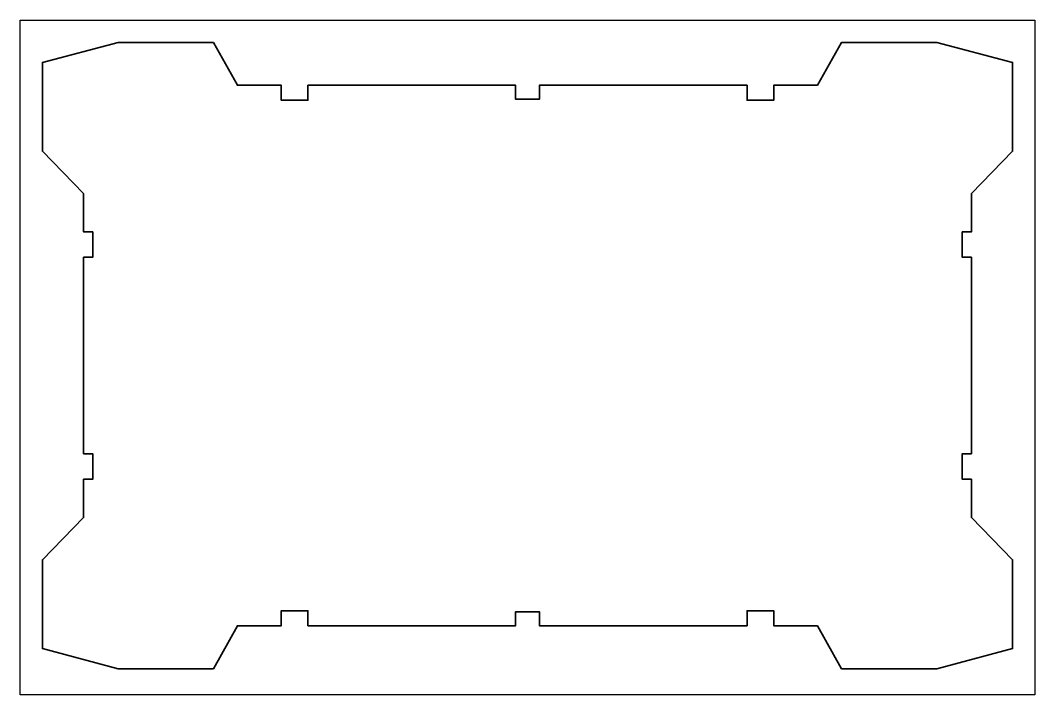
# Model space of a CAD drawing. Header units: millimetres. Extents: x -124 to 334, y -4 to 301.
import ezdxf

# ---------------------------------------------------------------- set-up
doc = ezdxf.new("R2010")
doc.units = ezdxf.units.MM
doc.header["$MEASUREMENT"] = 0
doc.layers.get('0').update_dxf_attribs({"lineweight": 0})
doc.layers.add('Safety', color=7, linetype='Continuous', lineweight=0)

msp = doc.modelspace()

# ---------------------------------------------------------------- linework, layer by layer
at = {"color": 18, "lineweight": 35, "true_color": 0x000000}
msp.add_lwpolyline([(305.47, 105.22), (301.29, 105.22), (301.29, 93.74), (305.47, 93.74), (305.47, 76.46), (324.01, 57.36), (324.01, 17.29), (289.81, 8.23), (246.88, 8.23), (235.99, 27.58), (216.25, 27.58), (216.25, 34.35), (204.22, 34.35), (204.22, 27.58), (110.51, 27.58), (110.51, 33.89), (99.75, 33.89), (99.75, 27.58), (6.03, 27.58), (6.03, 34.35), (-6, 34.35), (-6, 27.58), (-25.74, 27.58), (-36.63, 8.23), (-79.55, 8.23), (-113.76, 17.29), (-113.76, 57.36), (-95.21, 76.46), (-95.21, 93.74), (-91.04, 93.74), (-91.04, 105.22), (-95.21, 105.22), (-95.21, 193.93), (-91.04, 193.93), (-91.04, 205.42), (-95.21, 205.42), (-95.21, 222.69), (-113.76, 241.8), (-113.76, 281.87), (-79.55, 290.92), (-36.63, 290.92), (-25.74, 271.58), (-6, 271.58), (-6, 264.81), (6.03, 264.81), (6.03, 271.58), (99.75, 271.58), (99.75, 265.27), (110.51, 265.27), (110.51, 271.58), (204.22, 271.58), (204.22, 264.81), (216.25, 264.81), (216.25, 271.58), (235.99, 271.58), (246.88, 290.92), (289.81, 290.92), (324.01, 281.87), (324.01, 241.8), (305.47, 222.69), (305.47, 205.42), (301.29, 205.42), (301.29, 193.93), (305.47, 193.93)], close=True, dxfattribs=at)
at = {"layer": 'Safety', "color": 18, "lineweight": 25, "true_color": 0x000000}
msp.add_lwpolyline([(334.01, -3.53), (-123.76, -3.53), (-123.76, 300.92), (334.01, 300.92)], close=True, dxfattribs=at)

doc.saveas('drawing.dxf')
